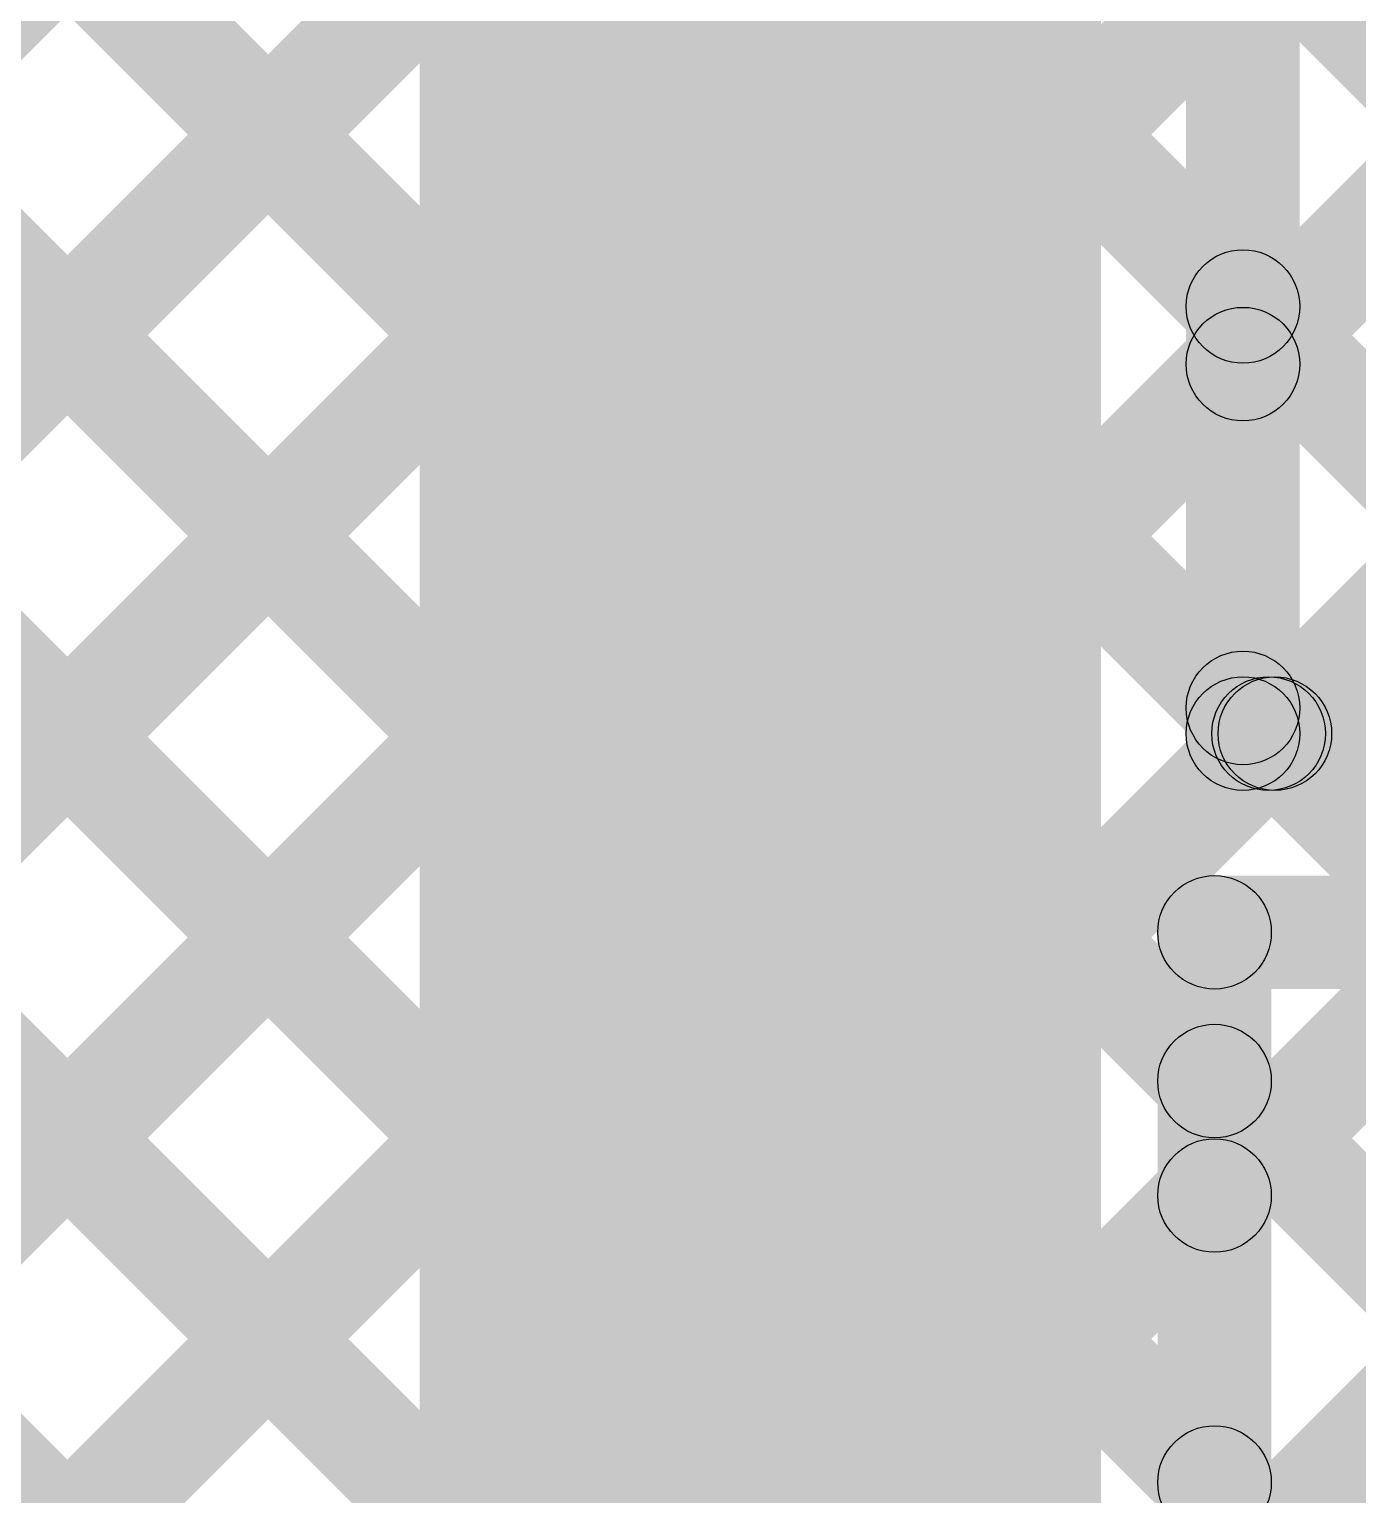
# Model space of a CAD drawing. Header units: millimetres. Extents: x 3.07 to 5.81, y 1.29 to 3.84.
# Drawn here: x 4.9895 to 5.0831, y 1.5164 to 1.6196 of the extents above; entities that cross this region are included whole.
import ezdxf

# ---------------------------------------------------------------- set-up
doc = ezdxf.new("R2010")
doc.units = ezdxf.units.MM
doc.header["$MEASUREMENT"] = 0
doc.layers.add('BottomLayer', color=5, linetype='Continuous')
doc.layers.add('TopLayer', color=1, linetype='Continuous')

msp = doc.modelspace()

# ---------------------------------------------------------------- hatches: boundary and pattern name
at = {"layer": 'BottomLayer'}
for points in [[(5.00536, 1.46417), (4.99971, 1.46983), (5.36671, 1.83683), (5.37236, 1.83117)], [(5.03365, 1.46417), (5.02799, 1.46983), (5.39499, 1.83683), (5.40065, 1.83117)], [(4.93583, 1.56434), (4.93017, 1.57), (5.16917, 1.80899), (5.17482, 1.80334)], [(4.93583, 1.53606), (4.93017, 1.54171), (5.18218, 1.79372), (5.18784, 1.78807)], [(4.93583, 1.50777), (4.93017, 1.51343), (5.21039, 1.79365), (5.21605, 1.78799)], [(4.93017, 1.76755), (4.93583, 1.7732), (5.2392, 1.46983), (5.23355, 1.46417)], [(4.93583, 1.47949), (4.93017, 1.48515), (5.21285, 1.76783), (5.21851, 1.76217)], [(4.9488, 1.46417), (4.94314, 1.46983), (5.24114, 1.76783), (5.2468, 1.76217)], [(4.97708, 1.46417), (4.97142, 1.46983), (5.26942, 1.76783), (5.27508, 1.76217)], [(4.93017, 1.73926), (4.93583, 1.74492), (5.21092, 1.46983), (5.20526, 1.46417)], [(4.93017, 1.71098), (4.93583, 1.71663), (5.18263, 1.46983), (5.17698, 1.46417)], [(4.93017, 1.68269), (4.93583, 1.68835), (5.15435, 1.46983), (5.14869, 1.46417)], [(4.93017, 1.65441), (4.93583, 1.66007), (5.12607, 1.46983), (5.12041, 1.46417)], [(4.93017, 1.62612), (4.93583, 1.63178), (5.09778, 1.46983), (5.09212, 1.46417)], [(4.93017, 1.59784), (4.93583, 1.6035), (5.0695, 1.46983), (5.06384, 1.46417)], [(4.93017, 1.56956), (4.93583, 1.57521), (5.04121, 1.46983), (5.03556, 1.46417)]]:
    msp.add_hatch(color=5, dxfattribs=at).paths.add_polyline_path(points)
at = {"layer": 'TopLayer'}
for points in [[(5.017, 1.333), (5.065, 1.333), (5.065, 1.899), (5.017, 1.899)], [(4.83291, 1.83653), (4.83856, 1.84218), (5.07783, 1.60292), (5.07217, 1.59726)], [(4.8248, 1.81635), (4.83046, 1.822), (5.07783, 1.57463), (5.07217, 1.56898)], [(4.74166, 1.37017), (4.736, 1.37583), (5.16917, 1.80899), (5.17482, 1.80334)], [(4.80906, 1.80381), (4.81471, 1.80947), (5.07583, 1.54835), (5.07017, 1.54269)], [(4.69956, 1.80017), (4.70521, 1.80583), (5.07583, 1.43521), (5.07017, 1.42956)], [(4.72784, 1.80017), (4.7335, 1.80583), (5.07583, 1.4635), (5.07017, 1.45784)], [(4.75612, 1.80017), (4.76178, 1.80583), (5.07583, 1.49178), (5.07017, 1.48612)], [(4.78441, 1.80017), (4.79007, 1.80583), (5.07583, 1.52007), (5.07017, 1.51441)], [(4.76994, 1.37017), (4.76429, 1.37583), (5.18218, 1.79372), (5.18784, 1.78807)], [(5.079, 1.57), (5.071, 1.57), (5.071, 1.662), (5.079, 1.662)], [(4.79823, 1.37017), (4.79257, 1.37583), (5.07217, 1.65543), (5.07783, 1.64977)], [(4.82651, 1.37017), (4.82085, 1.37583), (5.07217, 1.62715), (5.07783, 1.62149)], [(4.8548, 1.37017), (4.84914, 1.37583), (5.07217, 1.59886), (5.07783, 1.5932)], [(5.075, 1.566), (5.075, 1.574), (5.23796, 1.574), (5.23796, 1.566)], [(4.88308, 1.37017), (4.87742, 1.37583), (5.07442, 1.57283), (5.08008, 1.56717)], [(5.07398, 1.56717), (5.07963, 1.57283), (5.09363, 1.55883), (5.08798, 1.55317)], [(5.073, 1.552), (5.073, 1.56), (5.166, 1.56), (5.166, 1.552)], [(5.077, 1.401), (5.069, 1.401), (5.069, 1.556), (5.077, 1.556)], [(4.91136, 1.37017), (4.90571, 1.37583), (5.07017, 1.54029), (5.07583, 1.53464)]]:
    msp.add_hatch(color=1, dxfattribs=at).paths.add_polyline_path(points)
h = msp.add_hatch(color=1, dxfattribs=at)
edge = h.paths.add_edge_path()
edge.add_arc((5.075, 1.60009), 0.004, 0, 360)
h = msp.add_hatch(color=1, dxfattribs=at)
edge = h.paths.add_edge_path()
edge.add_arc((5.075, 1.59603), 0.004, 0, 360)
h = msp.add_hatch(color=1, dxfattribs=at)
edge = h.paths.add_edge_path()
edge.add_arc((5.075, 1.57181), 0.004, 0, 360)
h = msp.add_hatch(color=1, dxfattribs=at)
edge = h.paths.add_edge_path()
edge.add_arc((5.075, 1.57), 0.004, 0, 360)
h = msp.add_hatch(color=1, dxfattribs=at)
edge = h.paths.add_edge_path()
edge.add_arc((5.075, 1.57), 0.004, 0, 360)
h = msp.add_hatch(color=1, dxfattribs=at)
edge = h.paths.add_edge_path()
edge.add_arc((5.07681, 1.57), 0.004, 0, 360)
h = msp.add_hatch(color=1, dxfattribs=at)
edge = h.paths.add_edge_path()
edge.add_arc((5.07725, 1.57), 0.004, 0, 360)
h = msp.add_hatch(color=1, dxfattribs=at)
edge = h.paths.add_edge_path()
edge.add_arc((5.073, 1.556), 0.004, 0, 360)
h = msp.add_hatch(color=1, dxfattribs=at)
edge = h.paths.add_edge_path()
edge.add_arc((5.073, 1.556), 0.004, 0, 360)
h = msp.add_hatch(color=1, dxfattribs=at)
edge = h.paths.add_edge_path()
edge.add_arc((5.073, 1.54552), 0.004, 0, 360)
h = msp.add_hatch(color=1, dxfattribs=at)
edge = h.paths.add_edge_path()
edge.add_arc((5.073, 1.53746), 0.004, 0, 360)
h = msp.add_hatch(color=1, dxfattribs=at)
edge = h.paths.add_edge_path()
edge.add_arc((5.073, 1.51724), 0.004, 0, 360)

# ---------------------------------------------------------------- linework, layer by layer
for centre in [(5.075, 1.60009), (5.075, 1.59603), (5.075, 1.57181), (5.075, 1.57), (5.075, 1.57), (5.07681, 1.57), (5.07725, 1.57), (5.073, 1.556), (5.073, 1.556), (5.073, 1.54552), (5.073, 1.53746), (5.073, 1.51724)]:
    msp.add_circle(centre, 0.004, dxfattribs=at)

doc.saveas('drawing.dxf')
